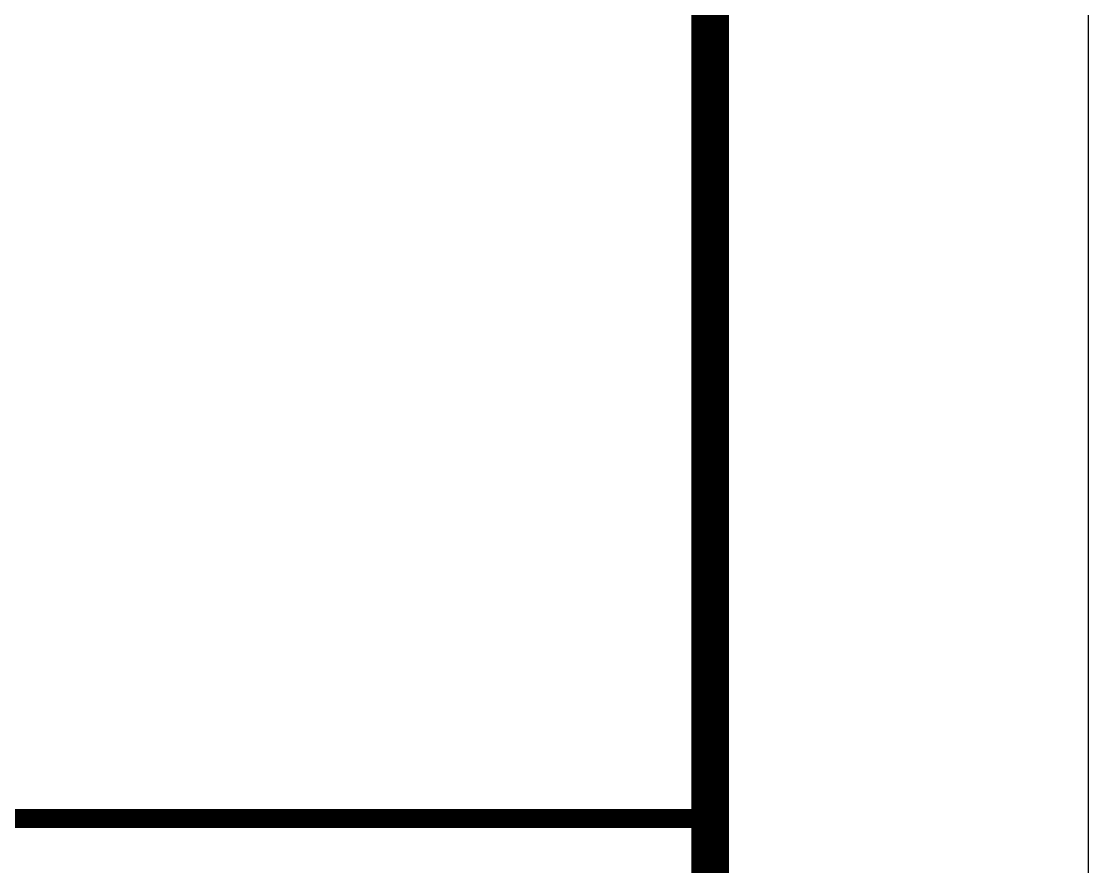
# Model space of a CAD drawing. Header units: inches. Extents: x -1293886 to -986005, y -15154 to 203628.
# Drawn here: x -1174904 to -1172084, y 119 to 2354 of the extents above; entities that cross this region are included whole.
import ezdxf

# ---------------------------------------------------------------- set-up
doc = ezdxf.new("R2010")
doc.units = ezdxf.units.IN
doc.header["$LTSCALE"] = 100
doc.header["$MEASUREMENT"] = 0
doc.layers.get('0').update_dxf_attribs({"color": 252})
doc.layers.add('TK', color=142, linetype='Continuous')

# ---------------------------------------------------------------- blocks, each defined once
blk = doc.blocks.new('A$C05385F37')
at = {"layer": 'TK'}
for p, q in [((-1000, -1000), (-1000, -26100.1)), ((-8000, -26600), (-1000, -26600)), ((-1000, -26600), (-8000, -26600)), ((-8000, -26600), (-1000, -26600)), ((-8000, -26600), (-1000, -26600)), ((-8000, -26600), (-1000, -26600)), ((-8000, -26600), (-1000, -26600))]:
    blk.add_line(p, q, dxfattribs=at)
at = {"layer": 'TK', "const_width": 50}
for points in [[(-8000, -26600), (-1000, -26600)], [(-1000, -26600), (-8000, -26600)], [(-1000, -26600), (-7944, -26600)]]:
    blk.add_lwpolyline(points, dxfattribs=at)

msp = doc.modelspace()

# ---------------------------------------------------------------- linework, layer by layer
at = {"layer": 'TK'}
msp.add_lwpolyline([(-1231483.7, -15153.6), (-1172083.7, -15153.6), (-1172083.7, 26846.4), (-1231483.7, 26846.4)], close=True, dxfattribs=at)
at = {"layer": 'TK', "const_width": 100}
msp.add_lwpolyline([(-1228983.7, -14153.6), (-1173083.7, -14153.6), (-1173083.7, 25846.4), (-1228983.7, 25846.4)], close=True, dxfattribs=at)

# ---------------------------------------------------------------- block references
at = {"color": 4}
msp.add_blockref('A$C05385F37', (-1172083.7, 26846.4), dxfattribs=at)

doc.saveas('drawing.dxf')
